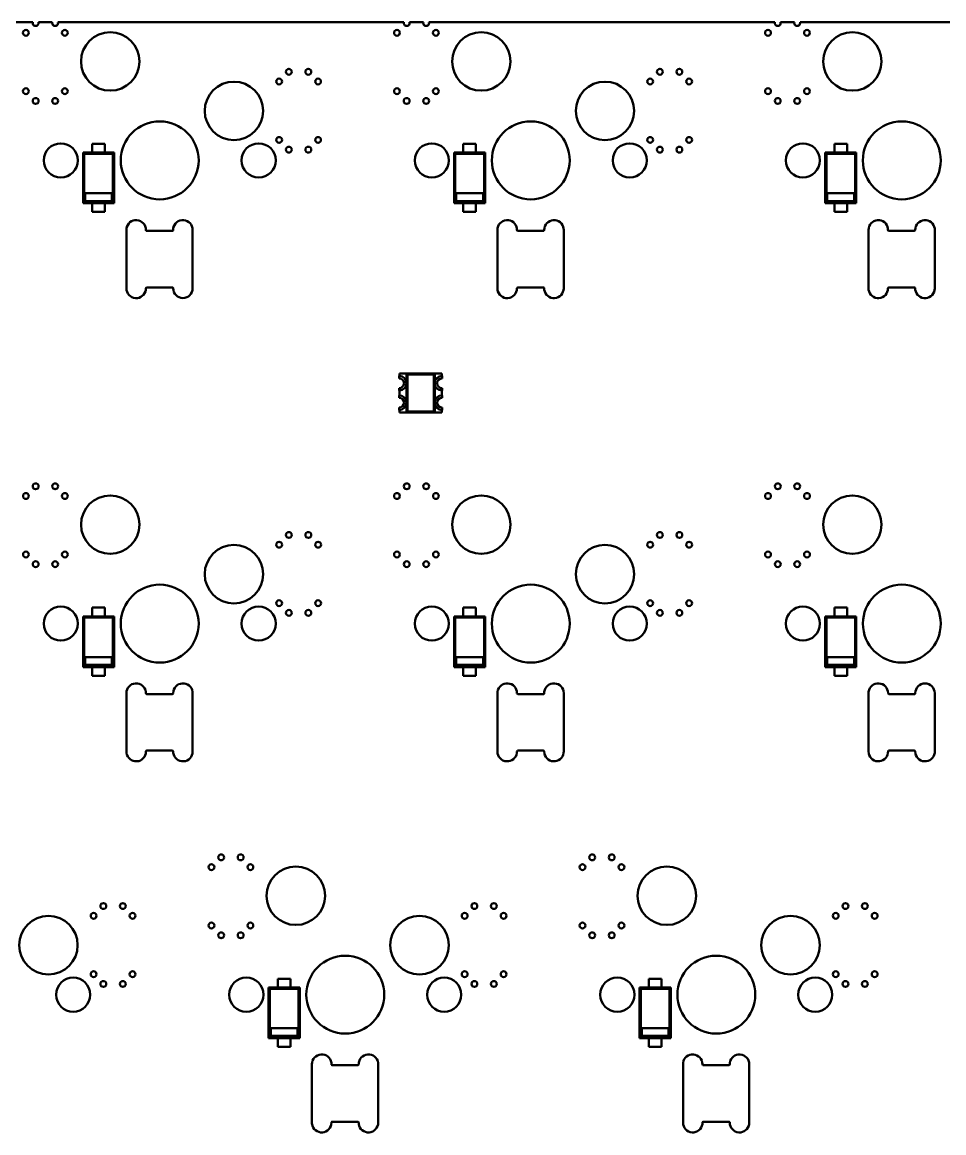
# Model space of a CAD drawing. Header units: millimetres. Extents: x 43 to 387, y 137 to 261.
# Drawn here: x 295.8 to 343.2, y 197 to 254 of the extents above; entities that cross this region are included whole.
import ezdxf

# ---------------------------------------------------------------- set-up
doc = ezdxf.new("R2010")
doc.units = ezdxf.units.MM
doc.header["$LTSCALE"] = 0.75
doc.layers.add('Visible', color=7, linetype='Continuous', lineweight=50)

msp = doc.modelspace()

# ---------------------------------------------------------------- linework, layer by layer
at = {"layer": 'Visible', "extrusion": (0, 0, -1)}
for p, q in [((296.39, 253.991), (289.915, 253.991)), ((297.39, 253.991), (296.678, 253.991)), ((315.44, 253.991), (297.678, 253.991)), ((316.44, 253.991), (315.728, 253.991)), ((334.49, 253.991), (316.728, 253.991)), ((335.49, 253.991), (334.778, 253.991)), ((351.463, 253.991), (335.778, 253.991)), ((300.092, 247.748), (299.442, 247.748)), ((299.442, 247.298), (299.442, 247.748)), ((300.092, 247.298), (300.092, 247.748)), ((319.142, 247.748), (318.492, 247.748)), ((318.492, 247.298), (318.492, 247.748)), ((319.142, 247.298), (319.142, 247.748)), ((338.192, 247.748), (337.542, 247.748)), ((337.542, 247.298), (337.542, 247.748)), ((338.192, 247.298), (338.192, 247.748)), ((299.442, 247.298), (298.967, 247.298)), ((298.967, 247.298), (299.03, 247.235)), ((298.967, 247.298), (298.967, 244.698)), ((300.504, 247.235), (299.03, 247.235)), ((299.03, 247.235), (299.03, 244.761)), ((300.092, 247.298), (299.442, 247.298)), ((300.567, 247.298), (300.092, 247.298)), ((300.567, 247.298), (300.504, 247.235)), ((300.504, 244.761), (300.504, 247.235)), ((300.567, 244.698), (300.567, 247.298)), ((318.492, 247.298), (318.017, 247.298)), ((318.017, 247.298), (318.08, 247.235)), ((318.017, 247.298), (318.017, 244.698)), ((319.554, 247.235), (318.08, 247.235)), ((318.08, 247.235), (318.08, 244.761)), ((319.142, 247.298), (318.492, 247.298)), ((319.617, 247.298), (319.142, 247.298)), ((319.617, 247.298), (319.554, 247.235)), ((319.554, 244.761), (319.554, 247.235)), ((319.617, 244.698), (319.617, 247.298)), ((337.542, 247.298), (337.067, 247.298)), ((337.067, 247.298), (337.13, 247.235)), ((337.067, 247.298), (337.067, 244.698)), ((338.604, 247.235), (337.13, 247.235)), ((337.13, 247.235), (337.13, 244.761)), ((338.192, 247.298), (337.542, 247.298)), ((338.667, 247.298), (338.192, 247.298)), ((338.667, 247.298), (338.604, 247.235)), ((338.604, 244.761), (338.604, 247.235)), ((338.667, 244.698), (338.667, 247.298)), ((299.08, 245.211), (300.454, 245.211)), ((299.08, 244.811), (299.08, 245.211)), ((300.454, 244.811), (300.454, 245.211)), ((318.13, 245.211), (319.504, 245.211)), ((318.13, 244.811), (318.13, 245.211)), ((319.504, 244.811), (319.504, 245.211)), ((337.18, 245.211), (338.554, 245.211)), ((337.18, 244.811), (337.18, 245.211)), ((338.554, 244.811), (338.554, 245.211)), ((298.967, 244.698), (299.03, 244.761)), ((298.967, 244.698), (299.442, 244.698)), ((299.03, 244.761), (300.504, 244.761)), ((299.08, 244.811), (300.454, 244.811)), ((299.442, 244.698), (300.092, 244.698)), ((299.442, 244.698), (299.442, 244.248)), ((300.092, 244.698), (300.567, 244.698)), ((300.092, 244.698), (300.092, 244.248)), ((300.567, 244.698), (300.504, 244.761)), ((318.017, 244.698), (318.08, 244.761)), ((318.017, 244.698), (318.492, 244.698)), ((318.08, 244.761), (319.554, 244.761)), ((318.13, 244.811), (319.504, 244.811)), ((318.492, 244.698), (319.142, 244.698)), ((318.492, 244.698), (318.492, 244.248)), ((319.142, 244.698), (319.617, 244.698)), ((319.142, 244.698), (319.142, 244.248)), ((319.617, 244.698), (319.554, 244.761)), ((337.067, 244.698), (337.13, 244.761)), ((337.067, 244.698), (337.542, 244.698)), ((337.13, 244.761), (338.604, 244.761)), ((337.18, 244.811), (338.554, 244.811)), ((337.542, 244.698), (338.192, 244.698)), ((337.542, 244.698), (337.542, 244.248)), ((338.192, 244.698), (338.667, 244.698)), ((338.192, 244.698), (338.192, 244.248)), ((338.667, 244.698), (338.604, 244.761)), ((299.442, 244.248), (300.092, 244.248)), ((318.492, 244.248), (319.142, 244.248)), ((337.542, 244.248), (338.192, 244.248)), ((301.194, 243.328), (301.196, 243.4)), ((301.194, 240.328), (301.194, 243.328)), ((302.194, 243.328), (302.196, 243.308)), ((302.244, 243.278), (303.544, 243.278)), ((303.544, 243.278), (303.564, 243.28)), ((303.594, 243.328), (303.596, 243.4)), ((304.594, 243.328), (304.594, 240.328)), ((320.244, 240.328), (320.244, 243.328)), ((321.241, 243.4), (321.244, 243.328)), ((321.274, 243.28), (321.294, 243.278)), ((321.294, 243.278), (322.594, 243.278)), ((322.642, 243.308), (322.644, 243.328)), ((323.641, 243.4), (323.644, 243.328)), ((323.644, 243.328), (323.644, 240.328)), ((339.294, 240.328), (339.294, 243.328)), ((340.291, 243.4), (340.294, 243.328)), ((340.324, 243.28), (340.344, 243.278)), ((340.344, 243.278), (341.644, 243.278)), ((342.691, 243.4), (342.694, 243.328)), ((342.694, 243.328), (342.694, 240.328)), ((302.194, 240.328), (302.191, 240.257)), ((302.244, 240.378), (302.224, 240.376)), ((303.544, 240.378), (302.244, 240.378)), ((303.594, 240.328), (303.592, 240.348)), ((320.246, 240.257), (320.244, 240.328)), ((322.594, 240.378), (321.294, 240.378)), ((322.614, 240.376), (322.594, 240.378)), ((322.646, 240.257), (322.644, 240.328)), ((339.296, 240.257), (339.294, 240.328)), ((340.296, 240.348), (340.294, 240.328)), ((341.644, 240.378), (340.344, 240.378)), ((341.664, 240.376), (341.644, 240.378)), ((341.696, 240.257), (341.694, 240.328)), ((315.197, 235.833), (315.197, 235.708)), ((315.207, 235.833), (315.197, 235.833)), ((315.207, 235.833), (315.207, 235.958)), ((315.207, 235.958), (317.387, 235.958)), ((317.022, 235.958), (315.572, 235.958)), ((315.621, 235.909), (315.572, 235.958)), ((315.572, 235.958), (315.572, 235.464)), ((316.973, 235.909), (315.621, 235.909)), ((315.621, 235.909), (315.621, 234.007)), ((316.973, 235.909), (317.022, 235.958)), ((316.973, 234.007), (316.973, 235.909)), ((317.022, 233.958), (317.022, 235.958)), ((317.387, 235.958), (317.387, 235.833)), ((317.387, 235.833), (317.397, 235.833)), ((317.397, 235.708), (317.397, 235.833)), ((315.197, 235.208), (315.197, 235.083)), ((315.197, 235.083), (315.207, 235.083)), ((315.207, 234.833), (315.207, 235.083)), ((315.572, 235.452), (315.572, 233.958)), ((317.387, 235.083), (317.387, 234.833)), ((317.387, 235.083), (317.397, 235.083)), ((317.397, 235.083), (317.397, 235.208)), ((315.207, 234.833), (315.197, 234.833)), ((315.197, 234.833), (315.197, 234.708)), ((317.387, 234.833), (317.397, 234.833)), ((317.397, 234.708), (317.397, 234.833)), ((315.197, 234.208), (315.197, 234.083)), ((315.207, 234.083), (315.197, 234.083)), ((315.207, 233.958), (315.207, 234.083)), ((317.387, 233.958), (315.207, 233.958)), ((315.621, 234.007), (315.572, 233.958)), ((315.572, 233.958), (317.022, 233.958)), ((315.621, 234.007), (316.973, 234.007)), ((316.973, 234.007), (317.022, 233.958)), ((317.387, 234.083), (317.387, 233.958)), ((317.387, 234.083), (317.397, 234.083)), ((317.397, 234.083), (317.397, 234.208)), ((300.092, 223.936), (299.442, 223.936)), ((299.442, 223.486), (299.442, 223.936)), ((300.092, 223.486), (300.092, 223.936)), ((319.142, 223.936), (318.492, 223.936)), ((318.492, 223.486), (318.492, 223.936)), ((319.142, 223.486), (319.142, 223.936)), ((338.192, 223.936), (337.542, 223.936)), ((337.542, 223.486), (337.542, 223.936)), ((338.192, 223.486), (338.192, 223.936)), ((299.442, 223.486), (298.967, 223.486)), ((298.967, 223.486), (299.03, 223.423)), ((298.967, 223.486), (298.967, 220.886)), ((300.504, 223.423), (299.03, 223.423)), ((299.03, 223.423), (299.03, 220.949)), ((300.092, 223.486), (299.442, 223.486)), ((300.567, 223.486), (300.092, 223.486)), ((300.567, 223.486), (300.504, 223.423)), ((300.504, 220.949), (300.504, 223.423)), ((300.567, 220.886), (300.567, 223.486)), ((318.492, 223.486), (318.017, 223.486)), ((318.017, 223.486), (318.08, 223.423)), ((318.017, 223.486), (318.017, 220.886)), ((319.554, 223.423), (318.08, 223.423)), ((318.08, 223.423), (318.08, 220.949)), ((319.142, 223.486), (318.492, 223.486)), ((319.617, 223.486), (319.142, 223.486)), ((319.617, 223.486), (319.554, 223.423)), ((319.554, 220.949), (319.554, 223.423)), ((319.617, 220.886), (319.617, 223.486)), ((337.542, 223.486), (337.067, 223.486)), ((337.067, 223.486), (337.13, 223.423)), ((337.067, 223.486), (337.067, 220.886)), ((338.604, 223.423), (337.13, 223.423)), ((337.13, 223.423), (337.13, 220.949)), ((338.192, 223.486), (337.542, 223.486)), ((338.667, 223.486), (338.192, 223.486)), ((338.667, 223.486), (338.604, 223.423)), ((338.604, 220.949), (338.604, 223.423)), ((338.667, 220.886), (338.667, 223.486)), ((299.08, 221.399), (300.454, 221.399)), ((299.08, 220.999), (299.08, 221.399)), ((300.454, 220.999), (300.454, 221.399)), ((318.13, 221.399), (319.504, 221.399)), ((318.13, 220.999), (318.13, 221.399)), ((319.504, 220.999), (319.504, 221.399)), ((337.18, 221.399), (338.554, 221.399)), ((337.18, 220.999), (337.18, 221.399)), ((338.554, 220.999), (338.554, 221.399)), ((298.967, 220.886), (299.03, 220.949)), ((298.967, 220.886), (299.442, 220.886)), ((299.03, 220.949), (300.504, 220.949)), ((299.08, 220.999), (300.454, 220.999)), ((299.442, 220.886), (300.092, 220.886)), ((299.442, 220.886), (299.442, 220.436)), ((300.092, 220.886), (300.567, 220.886)), ((300.092, 220.886), (300.092, 220.436)), ((300.567, 220.886), (300.504, 220.949)), ((318.017, 220.886), (318.08, 220.949)), ((318.017, 220.886), (318.492, 220.886)), ((318.08, 220.949), (319.554, 220.949)), ((318.13, 220.999), (319.504, 220.999)), ((318.492, 220.886), (319.142, 220.886)), ((318.492, 220.886), (318.492, 220.436)), ((319.142, 220.886), (319.617, 220.886)), ((319.142, 220.886), (319.142, 220.436)), ((319.617, 220.886), (319.554, 220.949)), ((337.067, 220.886), (337.13, 220.949)), ((337.067, 220.886), (337.542, 220.886)), ((337.13, 220.949), (338.604, 220.949)), ((337.18, 220.999), (338.554, 220.999)), ((337.542, 220.886), (338.192, 220.886)), ((337.542, 220.886), (337.542, 220.436)), ((338.192, 220.886), (338.667, 220.886)), ((338.192, 220.886), (338.192, 220.436)), ((338.667, 220.886), (338.604, 220.949)), ((299.442, 220.436), (300.092, 220.436)), ((318.492, 220.436), (319.142, 220.436)), ((337.542, 220.436), (338.192, 220.436)), ((301.195, 216.548), (301.195, 219.548)), ((302.192, 219.62), (302.195, 219.548)), ((303.593, 219.528), (303.595, 219.548)), ((304.592, 219.62), (304.595, 219.548)), ((304.595, 219.548), (304.595, 216.548)), ((320.245, 219.548), (320.247, 219.62)), ((320.245, 216.548), (320.245, 219.548)), ((321.245, 219.548), (321.247, 219.528)), ((322.595, 219.498), (322.615, 219.5)), ((322.645, 219.548), (322.647, 219.62)), ((323.645, 219.548), (323.645, 216.548)), ((339.295, 219.548), (339.297, 219.62)), ((339.295, 216.548), (339.295, 219.548)), ((340.295, 219.548), (340.297, 219.528)), ((341.645, 219.498), (341.665, 219.5)), ((342.695, 219.548), (342.695, 216.548)), ((302.245, 219.498), (303.545, 219.498)), ((321.295, 219.498), (322.595, 219.498)), ((340.345, 219.498), (341.645, 219.498)), ((301.197, 216.477), (301.195, 216.548)), ((302.197, 216.568), (302.195, 216.548)), ((303.545, 216.598), (302.245, 216.598)), ((303.565, 216.596), (303.545, 216.598)), ((303.597, 216.477), (303.595, 216.548)), ((321.245, 216.548), (321.242, 216.477)), ((321.295, 216.598), (321.275, 216.596)), ((322.595, 216.598), (321.295, 216.598)), ((322.645, 216.548), (322.643, 216.568)), ((323.645, 216.548), (323.642, 216.477)), ((340.295, 216.548), (340.292, 216.477)), ((340.345, 216.598), (340.325, 216.596)), ((341.645, 216.598), (340.345, 216.598)), ((341.695, 216.548), (341.693, 216.568)), ((342.695, 216.548), (342.692, 216.477)), ((309.617, 204.886), (308.967, 204.886)), ((308.967, 204.436), (308.967, 204.886)), ((309.617, 204.436), (309.617, 204.886)), ((328.667, 204.886), (328.017, 204.886)), ((328.017, 204.436), (328.017, 204.886)), ((328.667, 204.436), (328.667, 204.886)), ((308.967, 204.436), (308.492, 204.436)), ((308.492, 204.436), (308.555, 204.373)), ((308.492, 204.436), (308.492, 201.836)), ((310.029, 204.373), (308.555, 204.373)), ((308.555, 204.373), (308.555, 201.899)), ((309.617, 204.436), (308.967, 204.436)), ((310.092, 204.436), (309.617, 204.436)), ((310.092, 204.436), (310.029, 204.373)), ((310.029, 201.899), (310.029, 204.373)), ((310.092, 201.836), (310.092, 204.436)), ((328.017, 204.436), (327.542, 204.436)), ((327.542, 204.436), (327.605, 204.373)), ((327.542, 204.436), (327.542, 201.836)), ((329.079, 204.373), (327.605, 204.373)), ((327.605, 204.373), (327.605, 201.899)), ((328.667, 204.436), (328.017, 204.436)), ((329.142, 204.436), (328.667, 204.436)), ((329.142, 204.436), (329.079, 204.373)), ((329.079, 201.899), (329.079, 204.373)), ((329.142, 201.836), (329.142, 204.436)), ((308.492, 201.836), (308.555, 201.899)), ((308.492, 201.836), (308.967, 201.836)), ((308.555, 201.899), (310.029, 201.899)), ((308.605, 202.349), (309.979, 202.349)), ((308.605, 201.949), (308.605, 202.349)), ((308.605, 201.949), (309.979, 201.949)), ((308.967, 201.836), (309.617, 201.836)), ((308.967, 201.836), (308.967, 201.386)), ((309.617, 201.836), (310.092, 201.836)), ((309.617, 201.836), (309.617, 201.386)), ((309.979, 201.949), (309.979, 202.349)), ((310.092, 201.836), (310.029, 201.899)), ((327.542, 201.836), (327.605, 201.899)), ((327.542, 201.836), (328.017, 201.836)), ((327.605, 201.899), (329.079, 201.899)), ((327.655, 202.349), (329.029, 202.349)), ((327.655, 201.949), (327.655, 202.349)), ((327.655, 201.949), (329.029, 201.949)), ((328.017, 201.836), (328.667, 201.836)), ((328.017, 201.836), (328.017, 201.386)), ((328.667, 201.836), (329.142, 201.836)), ((328.667, 201.836), (328.667, 201.386)), ((329.029, 201.949), (329.029, 202.349)), ((329.142, 201.836), (329.079, 201.899)), ((308.967, 201.386), (309.617, 201.386)), ((328.017, 201.386), (328.667, 201.386)), ((310.72, 197.498), (310.72, 200.498)), ((311.717, 200.57), (311.72, 200.498)), ((311.75, 200.45), (311.77, 200.448)), ((311.77, 200.448), (313.07, 200.448)), ((313.118, 200.478), (313.12, 200.498)), ((314.117, 200.57), (314.12, 200.498)), ((314.12, 200.498), (314.12, 197.498)), ((329.77, 200.498), (329.772, 200.57)), ((329.77, 197.498), (329.77, 200.498)), ((330.77, 200.498), (330.772, 200.478)), ((330.82, 200.448), (332.12, 200.448)), ((332.12, 200.448), (332.14, 200.45)), ((332.17, 200.498), (332.172, 200.57)), ((333.17, 200.498), (333.17, 197.498)), ((310.722, 197.427), (310.72, 197.498)), ((311.722, 197.518), (311.72, 197.498)), ((313.07, 197.548), (311.77, 197.548)), ((313.09, 197.546), (313.07, 197.548)), ((313.122, 197.427), (313.12, 197.498)), ((330.77, 197.498), (330.767, 197.427)), ((330.82, 197.548), (330.8, 197.546)), ((332.12, 197.548), (330.82, 197.548)), ((332.17, 197.498), (332.168, 197.518)), ((333.17, 197.498), (333.167, 197.427))]:
    msp.add_line(p, q, dxfattribs=at)
at = {"layer": 'Visible'}
for centre, radius in [((296.034, 253.448), 0.15), ((298.034, 253.448), 0.15), ((300.364, 251.978), 1.5), ((315.084, 253.448), 0.15), ((317.084, 253.448), 0.15), ((319.414, 251.978), 1.5), ((334.134, 253.448), 0.15), ((336.134, 253.448), 0.15), ((338.464, 251.978), 1.5), ((309.534, 251.448), 0.15), ((310.534, 251.448), 0.15), ((328.584, 251.448), 0.15), ((329.584, 251.448), 0.15), ((306.714, 249.438), 1.5), ((309.034, 250.948), 0.15), ((311.034, 250.948), 0.15), ((325.764, 249.438), 1.5), ((328.084, 250.948), 0.15), ((330.084, 250.948), 0.15), ((296.034, 250.448), 0.15), ((298.034, 250.448), 0.15), ((315.084, 250.448), 0.15), ((317.084, 250.448), 0.15), ((334.134, 250.448), 0.15), ((336.134, 250.448), 0.15), ((296.534, 249.948), 0.15), ((297.534, 249.948), 0.15), ((315.584, 249.948), 0.15), ((316.584, 249.948), 0.15), ((334.634, 249.948), 0.15), ((335.634, 249.948), 0.15), ((302.904, 246.898), 2), ((321.954, 246.898), 2), ((341.004, 246.898), 2), ((309.034, 247.948), 0.15), ((311.034, 247.948), 0.15), ((328.084, 247.948), 0.15), ((330.084, 247.948), 0.15), ((297.824, 246.898), 0.875), ((307.984, 246.898), 0.875), ((309.534, 247.448), 0.15), ((310.534, 247.448), 0.15), ((316.874, 246.898), 0.875), ((327.034, 246.898), 0.875), ((328.584, 247.448), 0.15), ((329.584, 247.448), 0.15), ((335.924, 246.898), 0.875), ((296.035, 229.668), 0.15), ((296.535, 230.168), 0.15), ((297.535, 230.168), 0.15), ((298.035, 229.668), 0.15), ((315.085, 229.668), 0.15), ((315.585, 230.168), 0.15), ((316.585, 230.168), 0.15), ((317.085, 229.668), 0.15), ((334.135, 229.668), 0.15), ((334.635, 230.168), 0.15), ((335.635, 230.168), 0.15), ((336.135, 229.668), 0.15), ((300.365, 228.198), 1.5), ((319.415, 228.198), 1.5), ((338.465, 228.198), 1.5), ((309.535, 227.668), 0.15), ((310.535, 227.668), 0.15), ((328.585, 227.668), 0.15), ((329.585, 227.668), 0.15), ((306.715, 225.658), 1.5), ((309.035, 227.168), 0.15), ((311.035, 227.168), 0.15), ((325.765, 225.658), 1.5), ((328.085, 227.168), 0.15), ((330.085, 227.168), 0.15), ((296.035, 226.668), 0.15), ((298.035, 226.668), 0.15), ((315.085, 226.668), 0.15), ((317.085, 226.668), 0.15), ((334.135, 226.668), 0.15), ((336.135, 226.668), 0.15), ((296.535, 226.168), 0.15), ((297.535, 226.168), 0.15), ((315.585, 226.168), 0.15), ((316.585, 226.168), 0.15), ((334.635, 226.168), 0.15), ((335.635, 226.168), 0.15), ((302.905, 223.118), 2), ((321.955, 223.118), 2), ((341.005, 223.118), 2), ((309.035, 224.168), 0.15), ((311.035, 224.168), 0.15), ((328.085, 224.168), 0.15), ((330.085, 224.168), 0.15), ((297.825, 223.118), 0.875), ((307.985, 223.118), 0.875), ((309.535, 223.668), 0.15), ((310.535, 223.668), 0.15), ((316.875, 223.118), 0.875), ((327.035, 223.118), 0.875), ((328.585, 223.668), 0.15), ((329.585, 223.668), 0.15), ((335.925, 223.118), 0.875), ((306.06, 211.118), 0.15), ((307.06, 211.118), 0.15), ((325.11, 211.118), 0.15), ((326.11, 211.118), 0.15), ((305.56, 210.618), 0.15), ((307.56, 210.618), 0.15), ((309.89, 209.148), 1.5), ((324.61, 210.618), 0.15), ((326.61, 210.618), 0.15), ((328.94, 209.148), 1.5), ((300.01, 208.618), 0.15), ((301.01, 208.618), 0.15), ((319.06, 208.618), 0.15), ((320.06, 208.618), 0.15), ((338.11, 208.618), 0.15), ((339.11, 208.618), 0.15), ((297.19, 206.608), 1.5), ((299.51, 208.118), 0.15), ((301.51, 208.118), 0.15), ((316.24, 206.608), 1.5), ((318.56, 208.118), 0.15), ((320.56, 208.118), 0.15), ((335.29, 206.608), 1.5), ((337.61, 208.118), 0.15), ((339.61, 208.118), 0.15), ((305.56, 207.618), 0.15), ((307.56, 207.618), 0.15), ((324.61, 207.618), 0.15), ((326.61, 207.618), 0.15), ((306.06, 207.118), 0.15), ((307.06, 207.118), 0.15), ((325.11, 207.118), 0.15), ((326.11, 207.118), 0.15), ((312.43, 204.068), 2), ((331.48, 204.068), 2), ((299.51, 205.118), 0.15), ((301.51, 205.118), 0.15), ((318.56, 205.118), 0.15), ((320.56, 205.118), 0.15), ((337.61, 205.118), 0.15), ((339.61, 205.118), 0.15), ((298.46, 204.068), 0.875), ((300.01, 204.618), 0.15), ((301.01, 204.618), 0.15), ((307.35, 204.068), 0.875), ((317.51, 204.068), 0.875), ((319.06, 204.618), 0.15), ((320.06, 204.618), 0.15), ((326.4, 204.068), 0.875), ((336.56, 204.068), 0.875), ((338.11, 204.618), 0.15), ((339.11, 204.618), 0.15)]:
    msp.add_circle(centre, radius, dxfattribs=at)
for centre, radius, start, end in [((296.534, 253.948), 0.15, 163.4894, 16.5106), ((297.534, 253.948), 0.15, 163.4894, 16.5106), ((315.584, 253.948), 0.15, 163.4895, 16.5105), ((316.584, 253.948), 0.15, 163.4895, 16.5105), ((334.634, 253.948), 0.15, 163.4897, 16.5103), ((335.634, 253.948), 0.15, 163.4897, 16.5103), ((302.239, 243.325), 0.0465, 200.4231, 275.5364), ((303.547, 243.324), 0.0465, 290.4231, 5.5364), ((321.29, 243.324), 0.0465, 174.4636, 249.5769), ((322.598, 243.325), 0.0465, 264.4636, 339.5769), ((340.34, 243.324), 0.0465, 174.4636, 249.5769), ((341.644, 243.328), 0.05, 270.0013, 359.9987), ((302.24, 240.333), 0.0465, 110.4231, 185.5364), ((303.548, 240.332), 0.0465, 20.4231, 95.5364), ((321.294, 240.328), 0.05, 90.0013, 179.9987), ((322.597, 240.333), 0.0465, 354.4636, 69.5769), ((340.339, 240.332), 0.0465, 84.4636, 159.5769), ((341.647, 240.333), 0.0465, 354.4636, 69.5769), ((315.197, 235.458), 0.375, 271.5275, 88.4725), ((317.397, 235.458), 0.375, 90, 270), ((315.197, 234.458), 0.375, 270, 90), ((317.397, 234.458), 0.375, 90, 270), ((302.245, 219.548), 0.05, 180.0013, 269.9987), ((303.549, 219.545), 0.0465, 264.4636, 339.5769), ((321.29, 219.545), 0.0465, 200.4231, 275.5364), ((322.598, 219.544), 0.0465, 290.4231, 5.5364), ((340.34, 219.545), 0.0465, 200.4231, 275.5364), ((341.648, 219.544), 0.0465, 290.4231, 5.5364), ((302.24, 216.552), 0.0465, 84.4636, 159.5769), ((303.548, 216.553), 0.0465, 354.4636, 69.5769), ((321.291, 216.553), 0.0465, 110.4231, 185.5364), ((322.599, 216.552), 0.0465, 20.4231, 95.5364), ((340.341, 216.553), 0.0465, 110.4231, 185.5364), ((341.649, 216.552), 0.0465, 20.4231, 95.5364), ((311.766, 200.494), 0.0465, 174.4636, 249.5769), ((313.074, 200.495), 0.0465, 264.4636, 339.5769), ((330.815, 200.495), 0.0465, 200.4231, 275.5364), ((332.123, 200.494), 0.0465, 290.4231, 5.5364), ((311.765, 197.502), 0.0465, 84.4636, 159.5769), ((313.073, 197.503), 0.0465, 354.4636, 69.5769), ((330.816, 197.503), 0.0465, 110.4231, 185.5364), ((332.124, 197.502), 0.0465, 20.4231, 95.5364)]:
    msp.add_arc(centre, radius, start, end, dxfattribs=at)
at = {"layer": 'Visible', "extrusion": (0, 0, -1)}
for centre, radius, start, end in [((-301.693, 243.33), 0.501, 8.0344, 180.1684), ((-304.093, 243.33), 0.501, 8.0344, 180.1684), ((-320.745, 243.33), 0.501, 359.8316, 171.9656), ((-323.145, 243.33), 0.501, 359.8316, 171.9656), ((-339.795, 243.33), 0.501, 359.8316, 171.9656), ((-342.195, 243.33), 0.501, 359.8316, 171.9656), ((-301.695, 240.327), 0.501, 188.0344, 0.1684), ((-304.094, 240.328), 0.5, 180, 0), ((-320.743, 240.327), 0.501, 179.8316, 351.9656), ((-323.143, 240.327), 0.501, 179.8316, 351.9656), ((-339.793, 240.327), 0.501, 179.8316, 351.9656), ((-342.193, 240.327), 0.501, 179.8316, 351.9656), ((-315.197, 235.458), 0.25, 90, 270), ((-317.397, 235.458), 0.25, 270, 90), ((-315.197, 234.458), 0.25, 90, 270), ((-317.397, 234.458), 0.25, 270, 90), ((-301.696, 219.55), 0.501, 359.8316, 171.9656), ((-304.096, 219.55), 0.501, 359.8316, 171.9656), ((-320.744, 219.55), 0.501, 8.0344, 180.1684), ((-323.144, 219.55), 0.501, 8.0344, 180.1684), ((-339.794, 219.55), 0.501, 8.0344, 180.1684), ((-342.195, 219.548), 0.5, 0, 180), ((-301.694, 216.547), 0.501, 179.8316, 351.9656), ((-304.094, 216.547), 0.501, 179.8316, 351.9656), ((-320.746, 216.547), 0.501, 188.0344, 0.1684), ((-323.146, 216.547), 0.501, 188.0344, 0.1684), ((-339.796, 216.547), 0.501, 188.0344, 0.1684), ((-342.196, 216.547), 0.501, 188.0344, 0.1684), ((-311.221, 200.5), 0.501, 359.8316, 171.9656), ((-313.621, 200.5), 0.501, 359.8316, 171.9656), ((-330.269, 200.5), 0.501, 8.0344, 180.1684), ((-332.669, 200.5), 0.501, 8.0344, 180.1684), ((-311.219, 197.497), 0.501, 179.8316, 351.9656), ((-313.619, 197.497), 0.501, 179.8316, 351.9656), ((-330.271, 197.497), 0.501, 188.0344, 0.1684), ((-332.671, 197.497), 0.501, 188.0344, 0.1684)]:
    msp.add_arc(centre, radius, start, end, dxfattribs=at)

doc.saveas('drawing.dxf')
